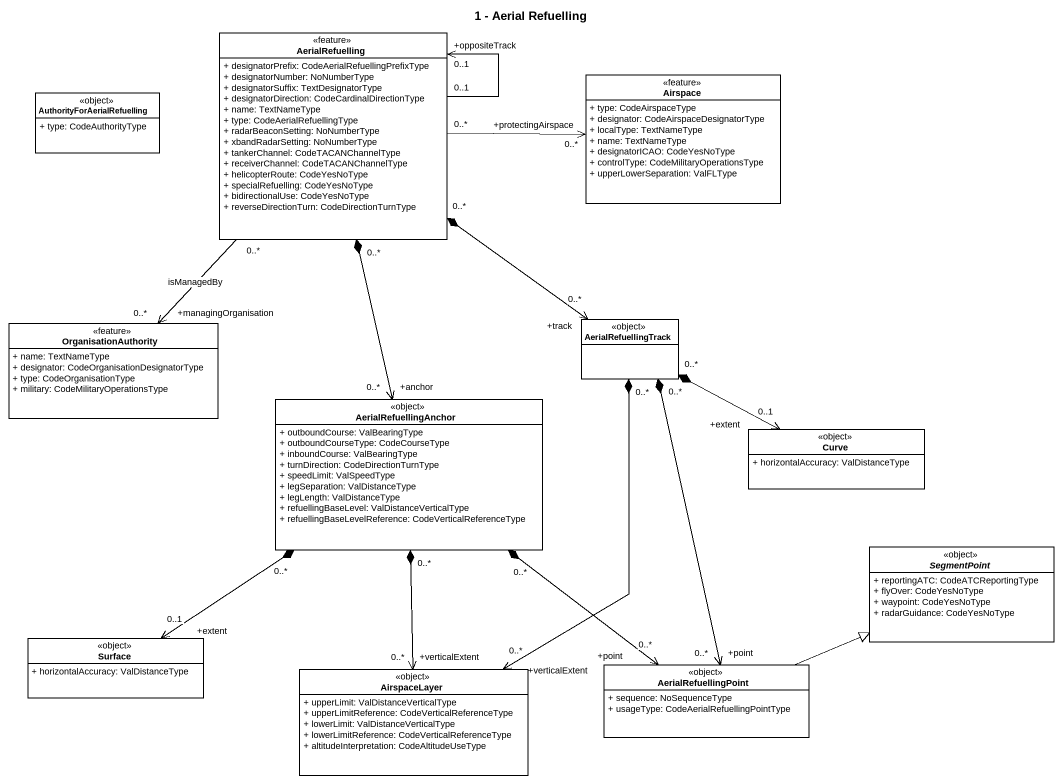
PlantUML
@startuml
title 1 - Aerial Refuelling
hide circle
hide empty members
skinparam classAttributeIconSize 0
class AerialRefuelling <<feature>> {
  + designatorPrefix: CodeAerialRefuellingPrefixType
  + designatorNumber: NoNumberType
  + designatorSuffix: TextDesignatorType
  + designatorDirection: CodeCardinalDirectionType
  + name: TextNameType
  + type: CodeAerialRefuellingType
  + radarBeaconSetting: NoNumberType
  + xbandRadarSetting: NoNumberType
  + tankerChannel: CodeTACANChannelType
  + receiverChannel: CodeTACANChannelType
  + helicopterRoute: CodeYesNoType
  + specialRefuelling: CodeYesNoType
  + bidirectionalUse: CodeYesNoType
  + reverseDirectionTurn: CodeDirectionTurnType
}
class Airspace <<feature>> {
  + type: CodeAirspaceType
  + designator: CodeAirspaceDesignatorType
  + localType: TextNameType
  + name: TextNameType
  + designatorICAO: CodeYesNoType
  + controlType: CodeMilitaryOperationsType
  + upperLowerSeparation: ValFLType
}
class AuthorityForAerialRefuelling <<object>> {
  + type: CodeAuthorityType
}
class AerialRefuellingTrack <<object>>
class OrganisationAuthority <<feature>> {
  + name: TextNameType
  + designator: CodeOrganisationDesignatorType
  + type: CodeOrganisationType
  + military: CodeMilitaryOperationsType
}
class AerialRefuellingAnchor <<object>> {
  + outboundCourse: ValBearingType
  + outboundCourseType: CodeCourseType
  + inboundCourse: ValBearingType
  + turnDirection: CodeDirectionTurnType
  + speedLimit: ValSpeedType
  + legSeparation: ValDistanceType
  + legLength: ValDistanceType
  + refuellingBaseLevel: ValDistanceVerticalType
  + refuellingBaseLevelReference: CodeVerticalReferenceType
}
class Curve <<object>> {
  + horizontalAccuracy: ValDistanceType
}
abstract class SegmentPoint <<object>> {
  + reportingATC: CodeATCReportingType
  + flyOver: CodeYesNoType
  + waypoint: CodeYesNoType
  + radarGuidance: CodeYesNoType
}
class Surface <<object>> {
  + horizontalAccuracy: ValDistanceType
}
class AerialRefuellingPoint <<object>> {
  + sequence: NoSequenceType
  + usageType: CodeAerialRefuellingPointType
}
class AirspaceLayer <<object>> {
  + upperLimit: ValDistanceVerticalType
  + upperLimitReference: CodeVerticalReferenceType
  + lowerLimit: ValDistanceVerticalType
  + lowerLimitReference: CodeVerticalReferenceType
  + altitudeInterpretation: CodeAltitudeUseType
}
AerialRefuelling "0..1" --> "+oppositeTrack\n0..1" AerialRefuelling
AerialRefuelling "0..*" -right-> "+protectingAirspace\n0..*" Airspace
AerialRefuelling "0..*" *--> "+track\n0..*" AerialRefuellingTrack
AerialRefuelling "0..*" --> "+managingOrganisation\n0..*" OrganisationAuthority : isManagedBy
AerialRefuelling "0..*" *--> "+anchor\n0..*" AerialRefuellingAnchor
AerialRefuellingTrack "0..*" *-right-> "+extent\n0..1" Curve
AerialRefuellingTrack "0..*" *--> "+point\n0..*" AerialRefuellingPoint
AerialRefuellingTrack "0..*" *--> "+verticalExtent\n0..*" AirspaceLayer
AerialRefuellingAnchor "0..*" *--> "+extent\n0..1" Surface
AerialRefuellingAnchor "0..*" *--> "+point\n0..*" AerialRefuellingPoint
AerialRefuellingAnchor "0..*" *--> "+verticalExtent\n0..*" AirspaceLayer
AerialRefuellingPoint -right-|> SegmentPoint
@enduml
